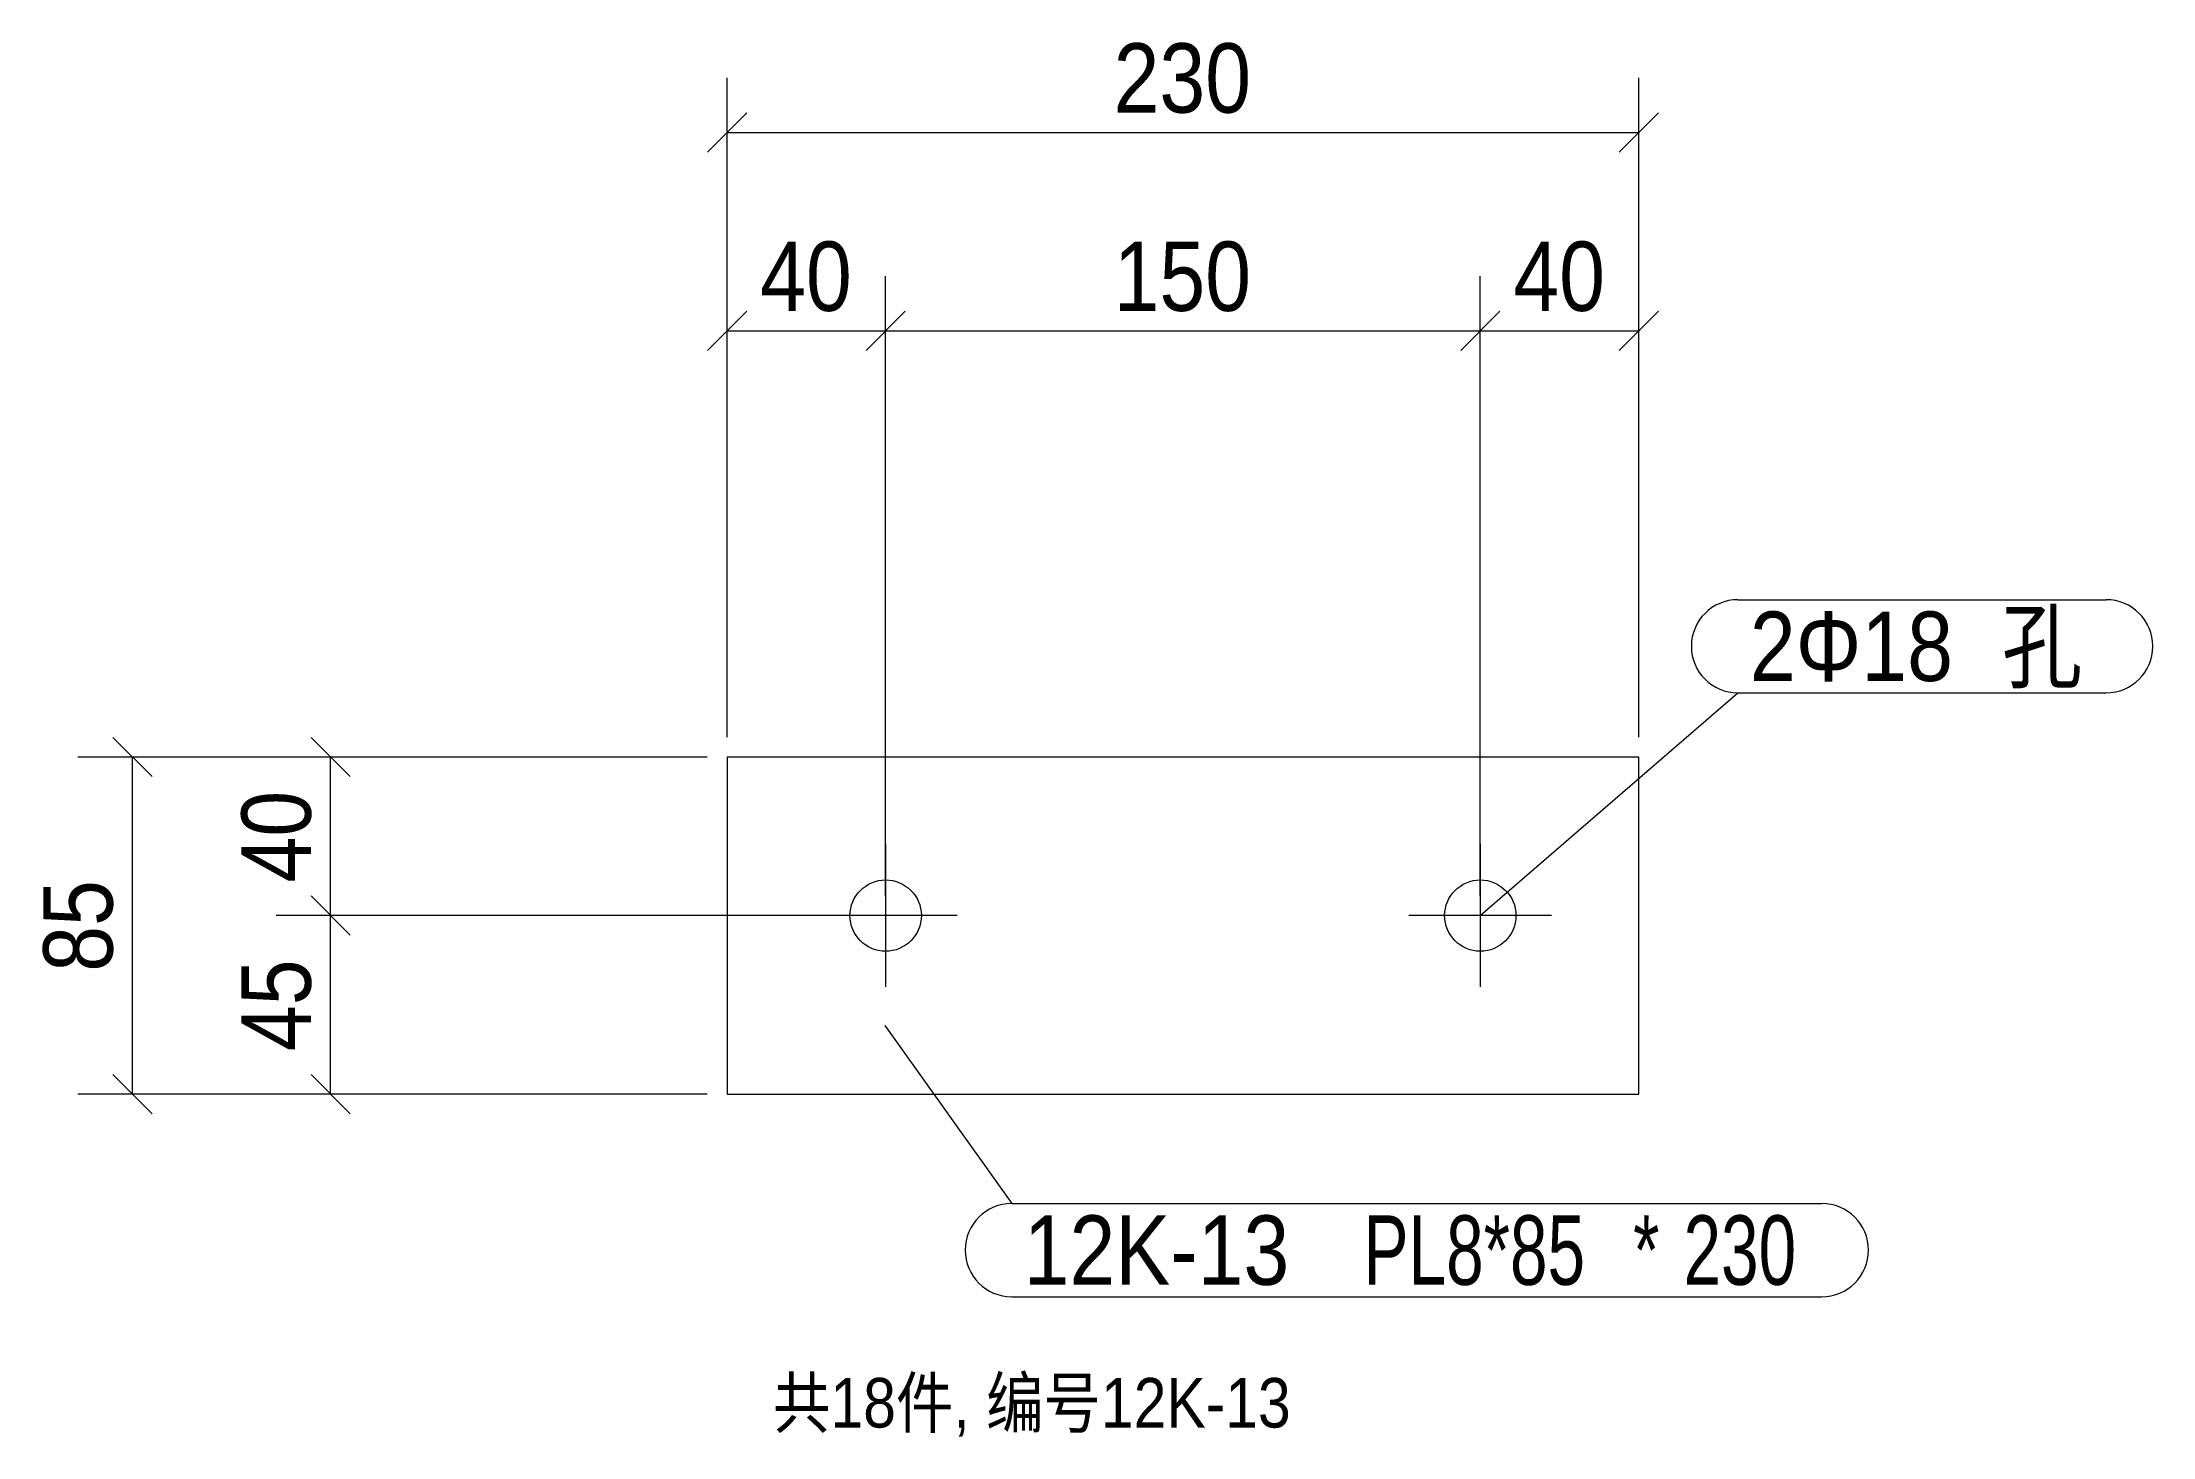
# Model space of a CAD drawing. Header units: millimetres. Extents: x 838 to 1371, y 695 to 1047.
import ezdxf

# ---------------------------------------------------------------- set-up
doc = ezdxf.new("R2010")
doc.units = ezdxf.units.MM
doc.header["$LTSCALE"] = 5
doc.linetypes.add('XKITLINE00', pattern=[0])
for name, color, linetype, lineweight in [('Bolt', 7, 'Continuous', 0), ('BoltMark', 3, 'Continuous', 0), ('OtherObjectType', 1, 'Continuous', 0), ('Part', 2, 'Continuous', 0), ('PartMark', 3, 'Continuous', 0), ('Z-DIMENSIONS', 1, 'Continuous', 0)]:
    doc.layers.add(name, color=color, linetype=linetype, lineweight=lineweight)
doc.styles.add('Arial', font='arial.ttf')
doc.styles.add('Arial Narrow', font='ARIALN.TTF')
doc.styles.add('宋体', font='arial.ttf')

msp = doc.modelspace()

# ---------------------------------------------------------------- linework, layer by layer
at = {"layer": 'Bolt', "color": 3, "linetype": 'XKITLINE00', "lineweight": 0}
for p, q in [((1051, 844.82), (1051, 808.82)), ((1201, 844.82), (1201, 808.82)), ((1069, 826.82), (1033, 826.82)), ((1219, 826.82), (1183, 826.82))]:
    msp.add_line(p, q, dxfattribs=at)
for centre in [(1051, 826.82), (1201, 826.82)]:
    msp.add_circle(centre, 9, dxfattribs=at)
at = {"layer": 'BoltMark', "color": 3, "linetype": 'XKITLINE00', "lineweight": 0}
for p, q in [((1265.99, 906.49), (1358.89, 906.49)), ((1201, 826.82), (1265.99, 882.99)), ((1265.99, 882.99), (1358.89, 882.99))]:
    msp.add_line(p, q, dxfattribs=at)
for centre, start, end in [((1265.99, 894.74), 90, 270), ((1358.89, 894.74), 270, 90)]:
    msp.add_arc(centre, 11.75, start, end, dxfattribs=at)
at = {"layer": 'Part', "color": 2, "linetype": 'XKITLINE00', "lineweight": 0}
for p, q in [((1241, 866.82), (1011, 866.82)), ((1011, 866.82), (1011, 781.82)), ((1241, 781.82), (1241, 866.82)), ((1011, 781.82), (1241, 781.82))]:
    msp.add_line(p, q, dxfattribs=at)
at = {"layer": 'PartMark', "color": 3, "linetype": 'XKITLINE00', "lineweight": 0}
for p, q in [((1050.83, 799.08), (1082.81, 754.21)), ((1082.81, 754.21), (1287.16, 754.21)), ((1082.81, 730.71), (1287.16, 730.71))]:
    msp.add_line(p, q, dxfattribs=at)
for centre, start, end in [((1082.81, 742.46), 90, 270), ((1287.16, 742.46), 270, 90)]:
    msp.add_arc(centre, 11.75, start, end, dxfattribs=at)
at = {"layer": 'Z-DIMENSIONS', "color": 4, "linetype": 'XKITLINE00', "lineweight": 0}
for p, q in [((1011, 871.82), (1011, 1038.07)), ((1241, 871.82), (1241, 1038.07)), ((1015.95, 1029.27), (1006.05, 1019.37)), ((1245.95, 1029.27), (1236.05, 1019.37)), ((1011, 1024.32), (1241, 1024.32)), ((1011, 871.82), (1011, 988.07)), ((1051, 831.82), (1051, 988.07)), ((1051, 831.82), (1051, 988.07)), ((1201, 831.82), (1201, 988.07)), ((1201, 831.82), (1201, 988.07)), ((1241, 871.82), (1241, 988.07)), ((1015.95, 979.27), (1006.05, 969.37)), ((1011, 974.32), (1051, 974.32)), ((1055.95, 979.27), (1046.05, 969.37)), ((1055.95, 979.27), (1046.05, 969.37)), ((1051, 974.32), (1201, 974.32)), ((1205.95, 979.27), (1196.05, 969.37)), ((1205.95, 979.27), (1196.05, 969.37)), ((1201, 974.32), (1241, 974.32)), ((1245.95, 979.27), (1236.05, 969.37)), ((856.05, 871.77), (865.95, 861.87)), ((906.05, 871.77), (915.95, 861.87)), ((1006, 866.82), (847.25, 866.82)), ((861, 781.82), (861, 866.82)), ((1006, 866.82), (897.25, 866.82)), ((911, 826.82), (911, 866.82)), ((906.05, 831.77), (915.95, 821.87)), ((906.05, 831.77), (915.95, 821.87)), ((1046, 826.82), (897.25, 826.82)), ((1046, 826.82), (897.25, 826.82)), ((911, 781.82), (911, 826.82)), ((856.05, 786.77), (865.95, 776.87)), ((906.05, 786.77), (915.95, 776.87)), ((1006, 781.82), (847.25, 781.82)), ((1006, 781.82), (897.25, 781.82))]:
    msp.add_line(p, q, dxfattribs=at)
at = {"layer": 'Z-DIMENSIONS', "color": 4}
for p in [(1011, 1024.32), (1241, 1024.32), (1011, 974.32), (1051, 974.32), (1051, 974.32), (1201, 974.32), (1201, 974.32), (1241, 974.32), (861, 866.82), (911, 866.82), (911, 826.82), (911, 826.82), (861, 781.82), (911, 781.82)]:
    msp.add_point(p, dxfattribs=at)

# ---------------------------------------------------------------- texts
at = {"layer": 'BoltMark', "color": 7, "style": '宋体', "width": 0.85}
msp.add_text('孔', height=17.5, dxfattribs=at).set_placement((1332.56, 885.99))
at = {"layer": 'BoltMark', "color": 3, "style": '宋体', "width": 0.85}
msp.add_text('2Φ18', height=17.5, dxfattribs=at).set_placement((1268.99, 885.99))
at = {"layer": 'OtherObjectType', "color": 3, "style": 'Arial', "width": 0.85}
msp.add_text('共18件, 编号12K-13', height=12.5, dxfattribs=at).set_placement((1022.59, 697.71))
at = {"layer": 'PartMark', "color": 3, "width": 0.85}
for s, style, p in [('12K-13', '宋体', (1085.81, 733.71)), ('PL8*85', 'Arial Narrow', (1171.54, 733.71)), ('*', 'Arial Narrow', (1239.56, 733.71)), ('230', 'Arial Narrow', (1252.25, 733.71))]:
    msp.add_text(s, height=17.5, dxfattribs=dict(at, style=style)).set_placement(p)
at = {"layer": 'Z-DIMENSIONS', "color": 4, "style": '宋体', "width": 0.85}
for s, p in [('230', (1108.5, 1029.32)), ('40', (1019.34, 979.32)), ('150', (1108.5, 979.32)), ('40', (1209.34, 979.32))]:
    msp.add_text(s, height=17.5, dxfattribs=at).set_placement(p)
for s, p in [('40', (906, 835.16)), ('85', (856, 812.66)), ('45', (906, 792.66))]:
    msp.add_text(s, height=17.5, rotation=90.0002, dxfattribs=at).set_placement(p)

doc.saveas('drawing.dxf')
